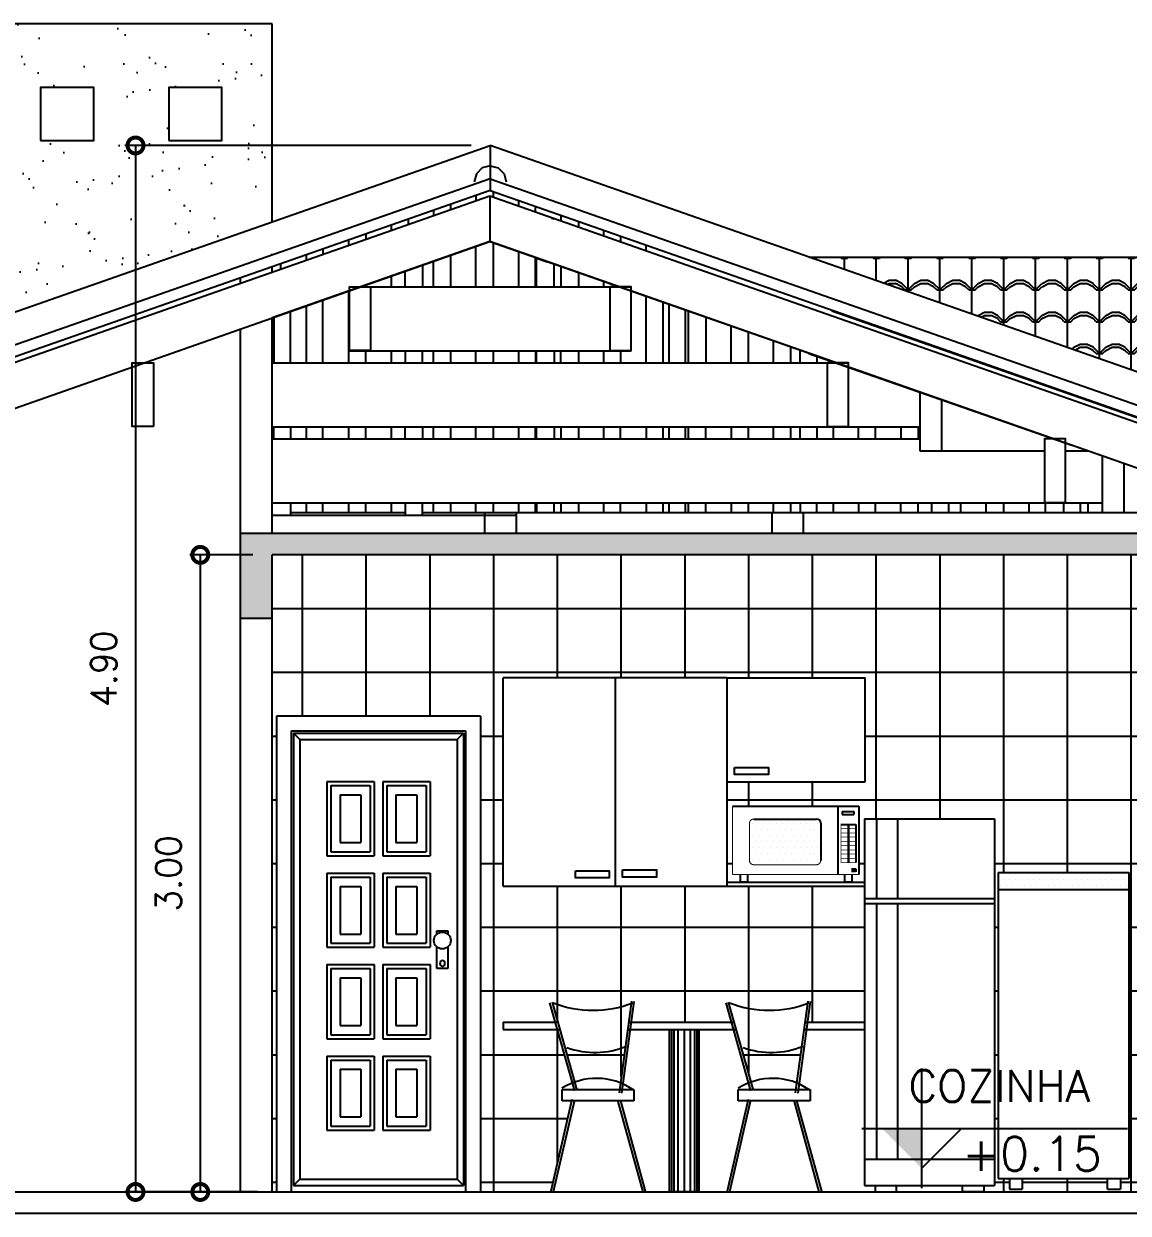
# Model space of a CAD drawing. Extents: x 500 to 638, y 181 to 267.
# Drawn here: x 629.59 to 634.79, y 228.75 to 234.35 of the extents above; entities that cross this region are included whole.
import ezdxf
from ezdxf.enums import TextEntityAlignment as Align

# ---------------------------------------------------------------- set-up
doc = ezdxf.new("R2010")
doc.units = 0
doc.header["$LTSCALE"] = 7
doc.layers.get('0').update_dxf_attribs({"linetype": 'CONTINUOUS'})
doc.layers.get('DEFPOINTS').update_dxf_attribs({"linetype": 'CONTINUOUS'})
for name, color, linetype in [('ACESSÓRIO', 2, 'CONTINUOUS'), ('ALVENARIA', 7, 'CONTINUOUS'), ('ALVENARIA1', 44, 'CONTINUOUS'), ('COTA', 1, 'CONTINUOUS'), ('HATCH', 30, 'CONTINUOUS'), ('JAPOR', 142, 'CONTINUOUS'), ('TEXTO2', 40, 'CONTINUOUS'), ('TEXTO3', 3, 'CONTINUOUS')]:
    doc.layers.add(name, color=color, linetype=linetype)
doc.styles.add('REGUA60', font='cityb___.ttf', dxfattribs={"width": 1.4})
doc.styles.add('SIMPLEX', font='SIMPLEX.SHX')
doc.dimstyles.new('DIM50', dxfattribs={"dimtxt": 0.12, "dimasz": 0.15, "dimexe": 0.05, "dimexo": 0.09, "dimgap": 0.09, "dimtad": 1, "dimzin": 0, "dimdsep": 46, "dimtxsty": 'SIMPLEX', "dimblk1": 'DOTSMALL', "dimblk2": 'DOTSMALL', "dimsah": 1, "dimcen": 0.09, "dimadec": 0, "dimazin": 0, "dimtfac": 1, "dimtix": 1, "dimtofl": 0, "dimtmove": 2, "dimatfit": 3, "dimldrblk": 'DOTSMALL', "dimfxl": 1, "dimtolj": 1, "dimtzin": 0, "dimarcsym": 0})

# ---------------------------------------------------------------- blocks, each defined once
blk = doc.blocks.new('A$C070D31AF')
at = {"layer": 'JAPOR', "ltscale": 2}
for p, q in [((0.9596, 2.2409), (0, 2.2409)), ((0, 2.2409), (0, 0.0009)), ((0.9596, 2.2409), (0.9596, 0.0009)), ((0.0706, 0.0009), (0.0706, 2.1713)), ((0.0706, 2.1713), (0.8891, 2.1713)), ((0.079, 2.1609), (0.879, 2.1609)), ((0.109, 2.1309), (0.079, 2.1609)), ((0.079, 2.1609), (0.079, 0.0309)), ((0.109, 2.1309), (0.109, 0.0609)), ((0.109, 2.1309), (0.849, 2.1309)), ((0.849, 2.1309), (0.879, 2.1609)), ((0.849, 2.1309), (0.849, 0.0609)), ((0.879, 2.1609), (0.879, 0.0309)), ((0.8891, 2.1713), (0.8891, 0)), ((0.2356, 1.9321), (0.2356, 1.583)), ((0.459, 1.9321), (0.2356, 1.9321)), ((0.2543, 1.9135), (0.2543, 1.6018)), ((0.2543, 1.9135), (0.4403, 1.9135)), ((0.4403, 1.9135), (0.4403, 1.6018)), ((0.459, 1.9321), (0.459, 1.583)), ((0.7225, 1.9321), (0.499, 1.9321)), ((0.499, 1.9321), (0.499, 1.583)), ((0.5178, 1.9135), (0.7037, 1.9135)), ((0.5178, 1.9135), (0.5178, 1.6018)), ((0.7037, 1.9135), (0.7037, 1.6018)), ((0.7225, 1.9321), (0.7225, 1.583)), ((0.2981, 1.8698), (0.2981, 1.6455)), ((0.2981, 1.8698), (0.3965, 1.8698)), ((0.3965, 1.8698), (0.3965, 1.6455)), ((0.5615, 1.8698), (0.66, 1.8698)), ((0.5615, 1.8698), (0.5615, 1.6455)), ((0.66, 1.8698), (0.66, 1.6455)), ((0.2981, 1.6455), (0.3965, 1.6455)), ((0.5615, 1.6455), (0.66, 1.6455)), ((0.2356, 1.583), (0.459, 1.583)), ((0.2543, 1.6018), (0.4403, 1.6018)), ((0.499, 1.583), (0.7225, 1.583)), ((0.5178, 1.6018), (0.7037, 1.6018)), ((0.2356, 1.5018), (0.2356, 1.1525)), ((0.2356, 1.5018), (0.459, 1.5018)), ((0.2543, 1.483), (0.2543, 1.1713)), ((0.2543, 1.483), (0.4403, 1.483)), ((0.4403, 1.483), (0.4403, 1.1713)), ((0.459, 1.5018), (0.459, 1.1525)), ((0.499, 1.5018), (0.7225, 1.5018)), ((0.499, 1.5018), (0.499, 1.1525)), ((0.5178, 1.483), (0.7037, 1.483)), ((0.5178, 1.483), (0.5178, 1.1713)), ((0.7037, 1.483), (0.7037, 1.1713)), ((0.7225, 1.5018), (0.7225, 1.1525)), ((0.2981, 1.4393), (0.2981, 1.215)), ((0.2981, 1.4393), (0.3965, 1.4393)), ((0.3965, 1.4393), (0.3965, 1.215)), ((0.5615, 1.4393), (0.66, 1.4393)), ((0.5615, 1.4393), (0.5615, 1.215)), ((0.66, 1.4393), (0.66, 1.215)), ((0.2981, 1.215), (0.3965, 1.215)), ((0.5615, 1.215), (0.66, 1.215)), ((0.7542, 1.215), (0.7542, 1.2297)), ((0.7542, 1.2297), (0.8051, 1.2297)), ((0.8051, 1.2297), (0.8051, 1.215)), ((0.2356, 1.1525), (0.459, 1.1525)), ((0.2543, 1.1713), (0.4403, 1.1713)), ((0.499, 1.1525), (0.7225, 1.1525)), ((0.5178, 1.1713), (0.7037, 1.1713)), ((0.7542, 1.052), (0.7542, 1.1538)), ((0.8051, 1.1538), (0.8051, 1.052)), ((0.2356, 1.0713), (0.2356, 0.722)), ((0.2356, 1.0713), (0.459, 1.0713)), ((0.459, 1.0713), (0.459, 0.722)), ((0.499, 1.0713), (0.7225, 1.0713)), ((0.499, 1.0713), (0.499, 0.722)), ((0.7225, 1.0713), (0.7225, 0.722)), ((0.2543, 1.0525), (0.2543, 0.7408)), ((0.2543, 1.0525), (0.4403, 1.0525)), ((0.2981, 1.0088), (0.2981, 0.7845)), ((0.2981, 1.0088), (0.3965, 1.0088)), ((0.3965, 1.0088), (0.3965, 0.7845)), ((0.4403, 1.0525), (0.4403, 0.7408)), ((0.5178, 1.0525), (0.7037, 1.0525)), ((0.5178, 1.0525), (0.5178, 0.7408)), ((0.5615, 1.0088), (0.66, 1.0088)), ((0.5615, 1.0088), (0.5615, 0.7845)), ((0.66, 1.0088), (0.66, 0.7845)), ((0.7037, 1.0525), (0.7037, 0.7408)), ((0.8051, 1.052), (0.7542, 1.052)), ((0.2981, 0.7845), (0.3965, 0.7845)), ((0.5615, 0.7845), (0.66, 0.7845)), ((0.2543, 0.7408), (0.4403, 0.7408)), ((0.5178, 0.7408), (0.7037, 0.7408)), ((0.2356, 0.722), (0.459, 0.722)), ((0.499, 0.722), (0.7225, 0.722)), ((0.2356, 0.6408), (0.2356, 0.2915)), ((0.2356, 0.6408), (0.459, 0.6408)), ((0.2543, 0.622), (0.2543, 0.3103)), ((0.2543, 0.622), (0.4403, 0.622)), ((0.4403, 0.622), (0.4403, 0.3103)), ((0.459, 0.6408), (0.459, 0.2915)), ((0.499, 0.6408), (0.7225, 0.6408)), ((0.499, 0.6408), (0.499, 0.2915)), ((0.5178, 0.622), (0.7037, 0.622)), ((0.5178, 0.622), (0.5178, 0.3103)), ((0.7037, 0.622), (0.7037, 0.3103)), ((0.7225, 0.6408), (0.7225, 0.2915)), ((0.2981, 0.5783), (0.2981, 0.354)), ((0.2981, 0.5783), (0.3965, 0.5783)), ((0.3965, 0.5783), (0.3965, 0.354)), ((0.5615, 0.5783), (0.66, 0.5783)), ((0.5615, 0.5783), (0.5615, 0.354)), ((0.66, 0.5783), (0.66, 0.354)), ((0.2981, 0.354), (0.3965, 0.354)), ((0.5615, 0.354), (0.66, 0.354)), ((0.2356, 0.2915), (0.459, 0.2915)), ((0.2543, 0.3103), (0.4403, 0.3103)), ((0.499, 0.2915), (0.7225, 0.2915)), ((0.5178, 0.3103), (0.7037, 0.3103)), ((0.109, 0.0609), (0.079, 0.0309)), ((0.109, 0.0609), (0.849, 0.0609)), ((0.849, 0.0609), (0.879, 0.0309)), ((0.079, 0.0309), (0.879, 0.0309)), ((0.1383, 0.0009), (0.1383, 0)), ((0.9399, 0), (0.9399, 0.0009))]:
    blk.add_line(p, q, dxfattribs=at)
blk.add_circle((0.7796, 1.1844), 0.0398, dxfattribs=at)
blk.add_ellipse((0.7804, 1.0769), major_axis=(0, 0.0145), ratio=0.703678, dxfattribs=at)
blk = doc.blocks.new('*X124')
at = {"color": 0}
for p, q in [((85.1063, 85.3875), (85.1063, 85.3875)), ((85.1344, 85.3875), (85.1344, 85.3875)), ((85.1625, 85.3875), (85.1625, 85.3875)), ((85.1906, 85.3875), (85.1906, 85.3875)), ((85.2188, 85.3875), (85.2188, 85.3875)), ((85.2469, 85.3875), (85.2469, 85.3875)), ((85.275, 85.3875), (85.275, 85.3875)), ((85.3031, 85.3875), (85.3031, 85.3875)), ((85.3312, 85.3875), (85.3312, 85.3875)), ((85.3594, 85.3875), (85.3594, 85.3875)), ((85.3875, 85.3875), (85.3875, 85.3875)), ((85.4156, 85.3875), (85.4156, 85.3875)), ((85.4438, 85.3875), (85.4438, 85.3875)), ((85.4719, 85.3875), (85.4719, 85.3875)), ((85.5, 85.3875), (85.5, 85.3875)), ((85.5281, 85.3875), (85.5281, 85.3875)), ((85.5563, 85.3875), (85.5563, 85.3875)), ((85.5844, 85.3875), (85.5844, 85.3875)), ((85.6125, 85.3875), (85.6125, 85.3875)), ((85.6406, 85.3875), (85.6406, 85.3875)), ((85.6688, 85.3875), (85.6688, 85.3875)), ((85.6969, 85.3875), (85.6969, 85.3875)), ((85.1063, 85.3312), (85.1063, 85.3312)), ((85.1203, 85.3594), (85.1203, 85.3594)), ((85.1344, 85.3312), (85.1344, 85.3312)), ((85.1484, 85.3594), (85.1484, 85.3594)), ((85.1625, 85.3312), (85.1625, 85.3312)), ((85.1766, 85.3594), (85.1766, 85.3594)), ((85.1906, 85.3312), (85.1906, 85.3312)), ((85.2047, 85.3594), (85.2047, 85.3594)), ((85.2188, 85.3312), (85.2188, 85.3312)), ((85.2328, 85.3594), (85.2328, 85.3594)), ((85.2469, 85.3312), (85.2469, 85.3312)), ((85.2609, 85.3594), (85.2609, 85.3594)), ((85.275, 85.3312), (85.275, 85.3312)), ((85.2891, 85.3594), (85.2891, 85.3594)), ((85.3031, 85.3312), (85.3031, 85.3312)), ((85.3172, 85.3594), (85.3172, 85.3594)), ((85.3312, 85.3312), (85.3312, 85.3312)), ((85.3453, 85.3594), (85.3453, 85.3594)), ((85.3594, 85.3312), (85.3594, 85.3312)), ((85.3734, 85.3594), (85.3734, 85.3594)), ((85.3875, 85.3312), (85.3875, 85.3312)), ((85.4016, 85.3594), (85.4016, 85.3594)), ((85.4156, 85.3312), (85.4156, 85.3312)), ((85.4297, 85.3594), (85.4297, 85.3594)), ((85.4438, 85.3312), (85.4438, 85.3312)), ((85.4578, 85.3594), (85.4578, 85.3594)), ((85.4719, 85.3312), (85.4719, 85.3312)), ((85.4859, 85.3594), (85.4859, 85.3594)), ((85.5, 85.3312), (85.5, 85.3312)), ((85.5141, 85.3594), (85.5141, 85.3594)), ((85.5281, 85.3312), (85.5281, 85.3312)), ((85.5422, 85.3594), (85.5422, 85.3594)), ((85.5563, 85.3312), (85.5563, 85.3312)), ((85.5703, 85.3594), (85.5703, 85.3594)), ((85.5844, 85.3312), (85.5844, 85.3312)), ((85.5984, 85.3594), (85.5984, 85.3594)), ((85.6125, 85.3312), (85.6125, 85.3312)), ((85.6266, 85.3594), (85.6266, 85.3594)), ((85.6406, 85.3312), (85.6406, 85.3312)), ((85.6547, 85.3594), (85.6547, 85.3594)), ((85.6688, 85.3312), (85.6688, 85.3312)), ((85.6828, 85.3594), (85.6828, 85.3594)), ((85.6969, 85.3312), (85.6969, 85.3312))]:
    blk.add_line(p, q, dxfattribs=at)
blk = doc.blocks.new('FREEZERV1')
for p, q in [((-0.615, 0), (-0.615, -1.44)), ((-0.615, 0), (0, 0)), ((0, 0), (0, -1.44)), ((-0.615, -0.08), (0, -0.08)), ((-0.615, -1.44), (0, -1.44)), ((-0.5617, -1.44), (-0.5617, -1.49)), ((-0.5017, -1.44), (-0.5017, -1.49)), ((-0.1, -1.49), (-0.1, -1.44)), ((-0.04, -1.44), (-0.04, -1.49)), ((-0.5617, -1.49), (-0.5017, -1.49)), ((-0.1, -1.49), (-0.04, -1.49))]:
    blk.add_line(p, q)
blk.add_blockref('*X124', (-85.7097, -85.3904))
blk = doc.blocks.new('FREZ01EF')
for p, q in [((-0.3055, 1.757), (0.3055, 1.757)), ((-0.3055, 1.757), (-0.3055, 0.03)), ((-0.2505, 1.757), (-0.2505, 1.382)), ((-0.1505, 1.757), (-0.1505, 1.382)), ((0.3055, 1.757), (0.3055, 0.03)), ((-0.3055, 1.382), (0.3055, 1.382)), ((-0.3055, 1.357), (0.3055, 1.357)), ((-0.2505, 1.357), (-0.2505, 0.155)), ((-0.1505, 1.357), (-0.1505, 0.155)), ((-0.3055, 0.155), (0.3055, 0.155)), ((-0.3055, 0.03), (0.3055, 0.03))]:
    blk.add_line(p, q)
for points in [[(-0.2555, 0.03), (-0.2555, 0), (-0.1555, 0), (-0.1555, 0.03)], [(0.2555, 0.03), (0.2555, 0), (0.1555, 0), (0.1555, 0.03)]]:
    blk.add_lwpolyline(points)
blk = doc.blocks.new('*X126')
at = {"color": 0}
for p, q in [((83.025, 84.825), (83.025, 84.825)), ((83.0531, 84.825), (83.0531, 84.825)), ((83.0813, 84.825), (83.0813, 84.825)), ((83.1094, 84.825), (83.1094, 84.825)), ((83.1375, 84.825), (83.1375, 84.825)), ((83.1656, 84.825), (83.1656, 84.825)), ((83.1938, 84.825), (83.1938, 84.825)), ((83.2219, 84.825), (83.2219, 84.825)), ((83.25, 84.825), (83.25, 84.825)), ((83.2781, 84.825), (83.2781, 84.825)), ((83.3063, 84.825), (83.3063, 84.825)), ((83.3344, 84.825), (83.3344, 84.825)), ((83.025, 84.7687), (83.025, 84.7687)), ((83.0391, 84.7969), (83.0391, 84.7969)), ((83.0531, 84.7687), (83.0531, 84.7687)), ((83.0672, 84.7969), (83.0672, 84.7969)), ((83.0813, 84.7687), (83.0813, 84.7687)), ((83.0953, 84.7969), (83.0953, 84.7969)), ((83.1094, 84.7687), (83.1094, 84.7687)), ((83.1234, 84.7969), (83.1234, 84.7969)), ((83.1375, 84.7687), (83.1375, 84.7687)), ((83.1516, 84.7969), (83.1516, 84.7969)), ((83.1656, 84.7687), (83.1656, 84.7687)), ((83.1797, 84.7969), (83.1797, 84.7969)), ((83.1938, 84.7687), (83.1938, 84.7687)), ((83.2078, 84.7969), (83.2078, 84.7969)), ((83.2219, 84.7687), (83.2219, 84.7687)), ((83.2359, 84.7969), (83.2359, 84.7969)), ((83.25, 84.7687), (83.25, 84.7687)), ((83.2641, 84.7969), (83.2641, 84.7969)), ((83.2781, 84.7687), (83.2781, 84.7687)), ((83.2922, 84.7969), (83.2922, 84.7969)), ((83.3063, 84.7687), (83.3063, 84.7687)), ((83.3203, 84.7969), (83.3203, 84.7969)), ((83.3344, 84.7687), (83.3344, 84.7687)), ((83.025, 84.7125), (83.025, 84.7125)), ((83.0391, 84.7406), (83.0391, 84.7406)), ((83.0531, 84.7125), (83.0531, 84.7125)), ((83.0672, 84.7406), (83.0672, 84.7406)), ((83.0813, 84.7125), (83.0813, 84.7125)), ((83.0953, 84.7406), (83.0953, 84.7406)), ((83.1094, 84.7125), (83.1094, 84.7125)), ((83.1234, 84.7406), (83.1234, 84.7406)), ((83.1375, 84.7125), (83.1375, 84.7125)), ((83.1516, 84.7406), (83.1516, 84.7406)), ((83.1656, 84.7125), (83.1656, 84.7125)), ((83.1797, 84.7406), (83.1797, 84.7406)), ((83.1938, 84.7125), (83.1938, 84.7125)), ((83.2078, 84.7406), (83.2078, 84.7406)), ((83.2219, 84.7125), (83.2219, 84.7125)), ((83.2359, 84.7406), (83.2359, 84.7406)), ((83.25, 84.7125), (83.25, 84.7125)), ((83.2641, 84.7406), (83.2641, 84.7406)), ((83.2781, 84.7125), (83.2781, 84.7125)), ((83.2922, 84.7406), (83.2922, 84.7406)), ((83.3063, 84.7125), (83.3063, 84.7125)), ((83.3203, 84.7406), (83.3203, 84.7406)), ((83.3344, 84.7125), (83.3344, 84.7125)), ((83.025, 84.6562), (83.025, 84.6562)), ((83.0391, 84.6844), (83.0391, 84.6844)), ((83.0531, 84.6562), (83.0531, 84.6562)), ((83.0672, 84.6844), (83.0672, 84.6844)), ((83.0813, 84.6562), (83.0813, 84.6562)), ((83.0953, 84.6844), (83.0953, 84.6844)), ((83.1094, 84.6562), (83.1094, 84.6562)), ((83.1234, 84.6844), (83.1234, 84.6844)), ((83.1375, 84.6562), (83.1375, 84.6562)), ((83.1516, 84.6844), (83.1516, 84.6844)), ((83.1656, 84.6562), (83.1656, 84.6562)), ((83.1797, 84.6844), (83.1797, 84.6844)), ((83.1938, 84.6562), (83.1938, 84.6562)), ((83.2078, 84.6844), (83.2078, 84.6844)), ((83.2219, 84.6562), (83.2219, 84.6562)), ((83.2359, 84.6844), (83.2359, 84.6844)), ((83.25, 84.6562), (83.25, 84.6562)), ((83.2641, 84.6844), (83.2641, 84.6844)), ((83.2781, 84.6562), (83.2781, 84.6562)), ((83.2922, 84.6844), (83.2922, 84.6844)), ((83.3063, 84.6562), (83.3063, 84.6562)), ((83.3203, 84.6844), (83.3203, 84.6844)), ((83.3344, 84.6562), (83.3344, 84.6562))]:
    blk.add_line(p, q, dxfattribs=at)
blk = doc.blocks.new('MICROONDAS')
for p, q in [((0, 0), (0.595, 0)), ((0.495, 0), (0.495, -0.321)), ((0.595, 0), (0.595, -0.321)), ((0.5167, -0.0241), (0.5167, -0.0391)), ((0.5167, -0.0241), (0.5717, -0.0241)), ((0.5167, -0.0241), (0.5717, -0.0241)), ((0.5167, -0.0241), (0.5717, -0.0241)), ((0.5167, -0.0241), (0.5717, -0.0241)), ((0.5167, -0.0241), (0.5717, -0.0241)), ((0.5167, -0.0241), (0.5717, -0.0241)), ((0.5167, -0.0241), (0.5717, -0.0241)), ((0.5167, -0.0391), (0.5717, -0.0391)), ((0.5717, -0.0241), (0.5717, -0.0391)), ((0.1, -0.06), (0.395, -0.06)), ((0.415, -0.08), (0.415, -0.255)), ((0.51, -0.085), (0.58, -0.085)), ((0.544, -0.085), (0.544, -0.265)), ((0.546, -0.085), (0.546, -0.265)), ((0.58, -0.085), (0.58, -0.265)), ((0.036, -0.321), (0.036, -0.355)), ((0.07, -0.321), (0.07, -0.355)), ((0.527, -0.321), (0.527, -0.355)), ((0.5598, -0.2941), (0.58, -0.2941)), ((0.561, -0.321), (0.561, -0.355)), ((0.58, -0.2941), (0.58, -0.3091)), ((0.036, -0.355), (0.07, -0.355)), ((0.527, -0.355), (0.561, -0.355))]:
    blk.add_line(p, q)
for points, const_width in [([(0, 0), (0, -0.321)], 0.005), ([(0.5167, -0.0391), (0.5717, -0.0391)], 0.002), ([(0.08, -0.08), (0.08, -0.255)], 0.005), ([(0.51, -0.085), (0.51, -0.265)], 0.003), ([(0.51, -0.105), (0.58, -0.105)], 0.003), ([(0.51, -0.125), (0.58, -0.125)], 0.003), ([(0.51, -0.145), (0.58, -0.145)], 0.003), ([(0.51, -0.165), (0.58, -0.165)], 0.003), ([(0.51, -0.185), (0.58, -0.185)], 0.003), ([(0.51, -0.205), (0.58, -0.205)], 0.003), ([(0.51, -0.225), (0.58, -0.225)], 0.003), ([(0.1, -0.275), (0.395, -0.275)], 0.005), ([(0.51, -0.245), (0.58, -0.245)], 0.003), ([(0.51, -0.265), (0.58, -0.265)], 0.003), ([(0, -0.321), (0.595, -0.321)], 0.005), ([(0.5598, -0.2941), (0.5598, -0.3091)], 0.002), ([(0.5598, -0.3091), (0.58, -0.3091)], 0.002)]:
    blk.add_lwpolyline(points, dxfattribs=dict(const_width=const_width))
at = {"const_width": 0.005}
for points in [[(0.1, -0.06, 0.414214), (0.08, -0.08, 0.414214)], [(0.08, -0.255, 0.414214), (0.1, -0.275, 0.414214)], [(0.395, -0.275, 0.414214), (0.415, -0.255, 0.414214)]]:
    blk.add_lwpolyline(points, format="xyb", dxfattribs=at)
blk.add_circle((0.5701, -0.3014), 0.00512)
blk.add_arc((0.395, -0.08), 0.02, 0, 90)
blk.add_blockref('*X126', (-82.9321, -84.9077))
blk = doc.blocks.new('_DOTSMALL')
at = {"color": 0, "linetype": 'ByBlock', "const_width": 0.5}
blk.add_lwpolyline([(-0.0625, 0, 1), (0.0625, 0, 1)], format="xyb", close=True, dxfattribs=at)
blk = doc.blocks.new('*D188')
at = {"layer": 'COTA', "color": 0, "lineweight": -2}
for p, q in [((631.6935, 233.7798), (630.0644, 233.7798)), ((630.1144, 233.7798), (630.1144, 228.8541)), ((630.5185, 228.8541), (630.0644, 228.8541))]:
    blk.add_line(p, q, dxfattribs=at)
at = {"layer": 'DEFPOINTS', "color": 0}
for p in [(631.7835, 233.7798, -1.4713), (630.1144, 228.8541), (630.6085, 228.8541, -1.4713)]:
    blk.add_point(p, dxfattribs=at)
at = {"layer": 'COTA', "color": 0, "lineweight": -2, "xscale": 0.15, "yscale": 0.15, "zscale": 0.15}
for p, rotation in [((630.1144, 233.7798), 90), ((630.1144, 228.8541), 270)]:
    blk.add_blockref('_DOTSMALL', p, dxfattribs=dict(at, rotation=rotation))
at = {"layer": 'COTA', "color": 0, "insert": (629.9644, 231.3169), "char_height": 0.12, "attachment_point": 5, "rotation": 90, "style": 'SIMPLEX'}
blk.add_mtext('\\A1;4.90', dxfattribs=at)
blk = doc.blocks.new('*D189')
at = {"layer": 'COTA', "color": 0, "lineweight": -2}
for p, q in [((630.6667, 231.8528), (630.3692, 231.8528)), ((630.4192, 231.8528), (630.4192, 228.8541)), ((630.6885, 228.8541), (630.3692, 228.8541))]:
    blk.add_line(p, q, dxfattribs=at)
at = {"layer": 'DEFPOINTS', "color": 0}
for p in [(630.7567, 231.8528, -1.4713), (630.4192, 228.8541), (630.7785, 228.8541, -1.4713)]:
    blk.add_point(p, dxfattribs=at)
at = {"layer": 'COTA', "color": 0, "lineweight": -2, "xscale": 0.15, "yscale": 0.15, "zscale": 0.15}
for p, rotation in [((630.4192, 231.8528), 90), ((630.4192, 228.8541), 270)]:
    blk.add_blockref('_DOTSMALL', p, dxfattribs=dict(at, rotation=rotation))
at = {"layer": 'COTA', "color": 0, "insert": (630.2692, 230.3535), "char_height": 0.12, "attachment_point": 5, "rotation": 90, "style": 'SIMPLEX'}
blk.add_mtext('\\A1;3.00', dxfattribs=at)
blk = doc.blocks.new('NIVELCR')
at = {"linetype": 'ByBlock'}
for p, q in [((0, -1.25), (0, 6.25)), ((-3.75, 2.5), (12.917, 2.5)), ((0, 0), (2.5, 2.5))]:
    blk.add_line(p, q, dxfattribs=at)
blk.add_solid([(-2.5, 2.5), (0, 0), (0, 2.5)], dxfattribs=at)
at = {"color": 0, "linetype": 'ByBlock', "style": 'REGUA60', "width": 1.4}
blk.add_attdef('COTANIVEL', (1.661, 3.512), '', height=1.5, dxfattribs=at)

msp = doc.modelspace()

# ---------------------------------------------------------------- hatches: boundary and pattern name
at = {"layer": 'ALVENARIA1'}
h = msp.add_hatch(dxfattribs=at)
h.set_pattern_fill('AR-SAND', color=256, scale=0.15, style=0)
h.set_pattern_definition([(37.5, (0, 0), (-0.009449, 0.289023565), [0, -0.228, 0, -0.255, 0, -0.24375]), (7.5, (0, 0), (0.2654665, 0.4233219), [0, -0.123, 0, -0.2055, 0, -0.07875]), (327.5, (-0.1845, 0), (0.46712128, 0.00084886), [0, -0.075, 0, -0.27, 0, -0.3525]), (317.5, (-0.1845, 0), (0.450919, 0.13165133), [0, -0.0375, 0, -0.177, 0, -0.2025])])
h.paths.add_polyline_path([(630.7567, 233.4204), (630.7567, 234.3525), (627.4568, 234.3525), (627.4568, 232.8072), (629.0047, 232.8072)])
h.paths.add_polyline_path([(629.6675, 233.8025), (629.6675, 234.0525), (629.9175, 234.0525), (629.9175, 233.8025)], flags=16)
h.paths.add_polyline_path([(629.2265, 233.8025), (628.9765, 233.8025), (628.9765, 234.0525), (629.2265, 234.0525)], flags=16)
h.paths.add_polyline_path([(630.2705, 233.8025), (630.2705, 234.0525), (630.5205, 234.0525), (630.5205, 233.8025)], flags=16)
h.paths.add_polyline_path([(628.6069, 233.8025), (628.3569, 233.8025), (628.3569, 234.0525), (628.6069, 234.0525)], flags=16)
h.paths.add_polyline_path([(627.9398, 233.8025), (627.6898, 233.8025), (627.6898, 234.0525), (627.9398, 234.0525)], flags=16)
h = msp.add_hatch(dxfattribs=at)
h.set_pattern_fill('_USER', color=256, scale=0.3, angle=90, style=0, double=1, pattern_type=0)
h.set_pattern_definition([(90, (0, 0), (-0.3, 2e-17), []), (180, (0, 0), (-4e-17, -0.3), [])])
h.paths.add_polyline_path([(635.9585, 231.8528), (635.5136, 231.8528), (635.5136, 231.7415), (635.4136, 231.7415), (635.4136, 231.8528), (630.7567, 231.8528), (630.7567, 228.8541), (630.7785, 228.8541), (630.7785, 231.0941), (631.7382, 231.0941), (631.7382, 228.8541), (632.0678, 228.8541), (632.1667, 229.2837), (632.1213, 229.2837), (632.1213, 229.3361), (632.178, 229.3361), (632.0982, 229.6191), (631.8446, 229.6191), (631.8446, 229.6541), (632.1008, 229.6541), (632.1807, 229.371, -0.183639), (632.3961, 229.3671), (632.4349, 229.6541), (632.9301, 229.6541), (633.01, 229.371, -0.183639), (633.2253, 229.3671), (633.2642, 229.6541), (633.5456, 229.6541), (633.5456, 230.2941), (631.8446, 230.2941), (631.8446, 231.2741), (632.8976, 231.2741), (633.5476, 231.2741), (633.5476, 230.7841), (632.8976, 230.7841), (632.8976, 230.3121), (632.9596, 230.3121), (632.9596, 230.3484), (632.9236, 230.3484), (632.9236, 230.6694), (633.5186, 230.6694), (633.5186, 230.3484), (633.4846, 230.3484), (633.4846, 230.3121), (633.5456, 230.3121), (633.5456, 230.6111), (634.1566, 230.6111), (634.1566, 228.8841), (634.1066, 228.8841), (634.1066, 228.8541), (635.4385, 228.8541), (635.4385, 229.7041), (635.4085, 229.7041), (635.4085, 229.7541), (634.7889, 229.7541), (634.7889, 228.9171), (634.7489, 228.9171), (634.7489, 228.8671), (634.6889, 228.8671), (634.6889, 228.9171), (634.2872, 228.9171), (634.2872, 228.8671), (634.2272, 228.8671), (634.2272, 228.9171), (634.1739, 228.9171), (634.1739, 230.3571), (634.7889, 230.3571), (634.7889, 229.7541), (635.4085, 229.7541), (635.9585, 229.7541), (635.9585, 230.0941), (635.9585, 231.0941)])
at = {"layer": 'COTA'}
h = msp.add_hatch(dxfattribs=at)
h.set_pattern_fill('SPANTILE', color=256, scale=0.15, style=0)
h.set_pattern_definition([(0, (-0.015, 0), (0, 0.15), [0.03, -0.12]), (0, (0.06, 0.03), (0, 0.15), [0.03, -0.12]), (0, (0.06, 0.045), (0, 0.15), [0.03, -0.12]), (90, (0, 0), (-0.15, 9e-18), [0.15]), (45, (0, 0), (0, 0.150000004), [0.042426405, -0.16970563]), (45, (0.015, 0), (0, 0.150000004), [0.02121321, -0.190918824]), (135, (0, 0), (-0.150000004, 0), [0.042426405, -0.16970563]), (135, (0.135, 0), (-0.150000004, 0), [0.02121321, -0.190918824]), (26.565051, (0.03, 0.015), (0.15, 1e-10), [0.03354, -0.301870197]), (153.434949, (-0.03, 0.015), (-0.15, 1e-10), [0.03354, -0.301870197]), (26.565051, (0.03, 0.03), (0.15, 1e-10), [0.03354, -0.301870197]), (153.434949, (-0.03, 0.03), (-0.15, 1e-10), [0.03354, -0.301870197])])
h.paths.add_polyline_path([(636.7085, 232.056), (636.708, 232.0545), (637.3859, 232.0545), (637.3859, 233.2535), (633.2872, 233.2535)])
at = {"layer": 'HATCH'}
h = msp.add_hatch(dxfattribs=at)
h.set_pattern_fill('AR-CONC', color=256, scale=0.03, style=0)
h.set_pattern_definition([(50, (0, 0), (0.215178055, -0.01882564), [0.0225, -0.2475]), (355, (0, 0), (-0.0416254, 0.22565764), [0.018, -0.198]), (100.4514, (0.01793, -0.00157), (0.173552815, 0.20683186), [0.01912206, -0.210342634]), (46.1842, (0, 0.06), (0.32017231, -0.0496557), [0.03375, -0.37125]), (96.6356, (0.02668, 0.05586), (0.28039881, 0.29223536), [0.02868309, -0.3155139]), (351.1842, (0, 0.06), (0.28039858, 0.29223558), [0.027, -0.297]), (21, (0.03, 0.045), (0.179072116, -0.120785667), [0.0225, -0.2475]), (326, (0.03, 0.045), (0.0729946, 0.21754501), [0.018, -0.198]), (71.4514, (0.04492, 0.03493), (0.25206679, 0.09675915), [0.01912206, -0.210342634]), (37.5, (0, 0), (0.003647957, 0.099868156), [0, -0.1956, 0, -0.201, 0, -0.19875]), (7.5, (0, 0), (0.078920861, 0.118323514), [0, -0.1146, 0, -0.1911, 0, -0.07575]), (327.5, (-0.0669, 0), (0.160146731, -0.0067664615), [0, -0.075, 0, -0.234, 0, -0.3105]), (317.5, (-0.0969, 0), (0.17495585, 0.030031495), [0, -0.0975, 0, -0.1554, 0, -0.2205])])
h.paths.add_polyline_path([(635.9585, 231.8528), (635.9585, 231.5528), (636.1085, 231.5528), (636.1085, 231.9528), (630.6085, 231.9528), (630.6085, 231.5528), (630.7567, 231.5528), (630.7567, 231.8528)])

# ---------------------------------------------------------------- linework, layer by layer
at = {"layer": 'ACESSÓRIO'}
for p, q in [((632.8976, 231.2741, -1.4713), (631.8446, 231.2741, -1.4713)), ((631.8446, 230.2941, -1.4713), (631.8446, 231.2741, -1.4713)), ((632.3711, 231.2741, -1.4713), (632.3711, 230.2941, -1.4713)), ((632.8976, 231.2741, -1.4713), (633.5476, 231.2741, -1.4713)), ((632.8976, 231.2741, -1.4713), (632.8976, 230.2941, -1.4713)), ((633.5476, 230.7841, -1.4713), (633.5476, 231.2741, -1.4713)), ((632.8976, 230.7841, -1.4713), (633.5476, 230.7841, -1.4713)), ((631.8446, 230.2941, -1.4713), (633.5476, 230.2941, -1.4713)), ((632.8976, 230.3121, -1.4713), (633.5476, 230.3121, -1.4713)), ((632.0629, 229.7442, -1.4713), (632.1797, 229.3303, -1.4713)), ((632.0744, 229.7474, -1.4713), (632.1912, 229.3336, -1.4713)), ((632.4481, 229.7516, -1.4713), (632.3897, 229.3203, -1.4713)), ((632.46, 229.75, -1.4713), (632.4016, 229.3187, -1.4713)), ((632.8922, 229.7442, -1.4713), (633.009, 229.3303, -1.4713)), ((632.9037, 229.7474, -1.4713), (633.0205, 229.3336, -1.4713)), ((633.2774, 229.7516, -1.4713), (633.219, 229.3203, -1.4713)), ((633.2893, 229.75, -1.4713), (633.2309, 229.3187, -1.4713)), ((631.8446, 229.6541, -1.4713), (632.1008, 229.6541, -1.4713)), ((631.8446, 229.6541, -1.4713), (631.8446, 229.6191, -1.4713)), ((632.4349, 229.6541, -1.4713), (632.9301, 229.6541, -1.4713)), ((633.2642, 229.6541, -1.4713), (633.5476, 229.6541, -1.4713)), ((631.8446, 229.6191, -1.4713), (632.1107, 229.6191, -1.4713)), ((632.4302, 229.6191, -1.4713), (632.9399, 229.6191, -1.4713)), ((632.6361, 229.6191, -1.4713), (632.6361, 228.8541, -1.4713)), ((632.6481, 229.6191, -1.4713), (632.6481, 228.8541, -1.4713)), ((632.667, 229.6191, -1.4713), (632.667, 228.8541, -1.4713)), ((632.6961, 229.6191, -1.4713), (632.6961, 228.8541, -1.4713)), ((632.7252, 229.6191, -1.4713), (632.7252, 228.8541, -1.4713)), ((632.7441, 229.6191, -1.4713), (632.7441, 228.8541, -1.4713)), ((632.7561, 229.6191, -1.4713), (632.7561, 228.8541, -1.4713)), ((633.2595, 229.6191, -1.4713), (633.5476, 229.6191, -1.4713)), ((632.1213, 229.2837, -1.4713), (632.1213, 229.3361, -1.4713)), ((632.1213, 229.3361, -1.4713), (632.46, 229.3361, -1.4713)), ((632.46, 229.3361, -1.4713), (632.46, 229.2837, -1.4713)), ((632.9506, 229.3361, -1.4713), (633.2893, 229.3361, -1.4713)), ((632.9506, 229.2837, -1.4713), (632.9506, 229.3361, -1.4713)), ((633.2893, 229.3361, -1.4713), (633.2893, 229.2837, -1.4713)), ((632.168, 229.2895, -1.4713), (632.0687, 228.8582, -1.4713)), ((632.1797, 229.2868, -1.4713), (632.0804, 228.8555, -1.4713)), ((632.46, 229.2837, -1.4713), (632.1213, 229.2837, -1.4713)), ((632.3842, 229.2805, -1.4713), (632.501, 228.855, -1.4713)), ((632.3958, 229.2837, -1.4713), (632.5126, 228.8582, -1.4713)), ((632.9973, 229.2895, -1.4713), (632.898, 228.8582, -1.4713)), ((633.009, 229.2868, -1.4713), (632.9097, 228.8555, -1.4713)), ((633.2893, 229.2837, -1.4713), (632.9506, 229.2837, -1.4713)), ((633.2135, 229.2805, -1.4713), (633.3303, 228.855, -1.4713)), ((633.2251, 229.2837, -1.4713), (633.3419, 228.8582, -1.4713))]:
    msp.add_line(p, q, dxfattribs=at)
at = {"layer": 'ACESSÓRIO', "elevation": -1.4713}
for points in [[(632.9334, 230.8526), (633.0925, 230.8526), (633.0925, 230.8186), (632.9334, 230.8186)], [(632.1845, 230.3659), (632.3436, 230.3659), (632.3436, 230.3319), (632.1845, 230.3319)], [(632.4066, 230.3703), (632.5656, 230.3703), (632.5656, 230.3362), (632.4066, 230.3362)], [(632.6264, 229.6191), (632.7658, 229.6191), (632.7658, 228.8541), (632.6264, 228.8541)]]:
    msp.add_lwpolyline(points, close=True, dxfattribs=at)
at = {"layer": 'ACESSÓRIO'}
for centre, radius, start, end in [((632.2673, 230.2255, -1.4713), 0.5163, 248.7811, 291.2189), ((633.0966, 230.2255, -1.4713), 0.5163, 248.7811, 291.2189), ((632.2773, 229.8965, -1.4713), 0.3857, 249.8763, 292.5061), ((633.1066, 229.8965, -1.4713), 0.3857, 249.8763, 292.5061), ((632.2833, 229.0857, -1.4713), 0.3032, 55.6911, 122.3026), ((633.1126, 229.0857, -1.4713), 0.3032, 55.6911, 122.3026)]:
    msp.add_arc(centre, radius, start, end, dxfattribs=at)
at = {"layer": 'ALVENARIA'}
for p, q in [((631.7813, 233.5405, -1.4713), (628.9201, 232.5395, -1.4713)), ((631.7159, 233.5423, -1.4713), (631.7159, 233.5169, -1.4713)), ((632.765, 233.1953, -1.4713), (631.7813, 233.5405, -1.4713)), ((631.7813, 233.5405, -1.4713), (631.7813, 233.3279, -1.4713)), ((631.7977, 233.5587, -1.4713), (631.7977, 233.5332, -1.4713)), ((631.8603, 233.5132, -1.4713), (631.8603, 233.5114, -1.4713)), ((631.9176, 233.4914, -1.4713), (631.9176, 233.5169, -1.4713)), ((631.517, 233.4715, -1.4713), (631.517, 233.4478, -1.4713)), ((631.596, 233.5005, -1.4713), (631.596, 233.4751, -1.4713)), ((631.9966, 233.4642, -1.4713), (631.9966, 233.4896, -1.4713)), ((631.3181, 233.4024, -1.4713), (631.3181, 233.377, -1.4713)), ((631.3971, 233.4297, -1.4713), (631.3971, 233.4042, -1.4713)), ((632.0729, 233.4369, -1.4713), (632.0838, 233.4351, -1.4713)), ((632.0838, 233.4351, -1.4713), (632.0838, 233.4333, -1.4713)), ((632.1165, 233.4478, -1.4713), (632.1165, 233.4224, -1.4713)), ((632.1982, 233.4188, -1.4713), (632.1982, 233.3933, -1.4713)), ((631.1982, 233.3606, -1.4713), (631.1982, 233.3352, -1.4713)), ((632.3181, 233.3516, -1.4713), (632.3181, 233.377, -1.4713)), ((632.3971, 233.3497, -1.4713), (632.3971, 233.3243, -1.4713)), ((629.136, 232.3993, -1.4713), (631.7813, 233.3279, -1.4713)), ((631.7813, 233.3279, -1.4713), (630.7567, 232.9683, -1.4713)), ((630.7567, 232.9683, -1.4713), (631.7813, 233.3279, -1.4713)), ((631.7813, 233.3279, -1.4713), (630.7567, 232.9683, -1.4713)), ((630.9965, 233.2898, -1.4713), (630.9965, 233.2644, -1.4713)), ((631.1164, 233.3316, -1.4713), (631.1164, 233.3061, -1.4713)), ((635.4219, 232.0527, -1.4713), (631.7813, 233.3279, -1.4713)), ((631.7813, 233.3279, -1.4713), (635.7111, 231.9528, -1.4713)), ((632.4789, 233.2952, -1.4713), (632.4789, 233.2971, -1.4713)), ((632.517, 233.2825, -1.4713), (632.517, 233.308, -1.4713)), ((630.7567, 233.268, -1.4713), (630.7567, 233.2693, -1.4713)), ((630.9175, 233.2625, -1.4713), (630.9175, 233.2371, -1.4713)), ((630.7567, 233.1808, -1.4713), (630.7567, 233.2062, -1.4713)), ((630.7976, 233.1953, -1.4713), (630.7976, 233.2208, -1.4713)), ((636.5582, 231.8692, -1.4713), (632.765, 233.1953, -1.4713)), ((630.6068, 233.1535, -1.4713), (630.6068, 233.1281, -1.4713)), ((630.7567, 231.9528, -1.4713), (630.7567, 232.9683, -1.4713)), ((633.3918, 233.001, -1.4713), (636.6754, 231.8528, -1.4713)), ((630.6085, 228.8541, -1.4713), (630.6085, 232.9177, -1.4713)), ((636.1085, 231.9528, -1.4713), (630.6085, 231.9528, -1.4713)), ((630.7567, 228.8535, -1.4713), (630.7567, 231.8528, -1.4713)), ((635.9585, 231.8528, -1.4713), (630.7567, 231.8528, -1.4713)), ((630.7567, 231.5528, -1.4713), (630.6085, 231.5528, -1.4713)), ((624.4303, 228.8541, -1.4713), (636.4451, 228.8541, -1.4713)), ((624.4303, 228.7541, -1.4713), (636.4451, 228.7541, -1.4713))]:
    msp.add_line(p, q, dxfattribs=at)
at = {"layer": 'ALVENARIA', "elevation": -1.4713}
for points in [[(629.326, 232.7077), (629.0047, 232.5953), (629.0047, 232.8072), (631.7835, 233.7798), (631.7835, 233.5679), (629.326, 232.7077)], [(632.5239, 233.3087), (636.6425, 231.8672), (636.7085, 232.056), (631.7835, 233.7798), (631.7835, 233.5679), (632.5239, 233.3087)], [(631.7835, 233.6839), (631.746, 233.6738), (631.7186, 233.6464), (631.7085, 233.6089)], [(631.7835, 233.6839), (631.821, 233.6738), (631.8485, 233.6464), (631.8585, 233.6089)], [(631.7835, 233.6234), (628.9874, 232.6447)], [(631.7835, 233.6234), (636.6598, 231.9167)], [(630.1982, 232.4571), (630.0982, 232.4571), (630.0982, 232.7571), (630.1982, 232.7571), (630.1982, 232.4571)]]:
    msp.add_lwpolyline(points, dxfattribs=at)
at = {"layer": 'ALVENARIA1'}
for p, q in [((630.7567, 234.3525, -1.4713), (627.4568, 234.3525, -1.4713)), ((630.7567, 233.4204, -1.4713), (630.7567, 234.3525, -1.4713)), ((631.7159, 233.1136, -1.4713), (631.7159, 233.3043, -1.4713)), ((631.7977, 233.3207, -1.4713), (631.7977, 233.1136, -1.4713)), ((631.517, 233.1136, -1.4713), (631.517, 233.2335, -1.4713)), ((631.596, 233.2625, -1.4713), (631.596, 233.1136, -1.4713)), ((631.9176, 233.1136, -1.4713), (631.9176, 233.2789, -1.4713)), ((631.9966, 233.1136, -1.4713), (631.9966, 233.2516, -1.4713)), ((632.002, 233.2498, -1.4713), (632.0511, 233.2317, -1.4713)), ((632.002, 233.1136, -1.4713), (632.002, 233.2498, -1.4713)), ((633.2828, 233.2535, -1.4713), (637.3859, 233.2535, -1.4713)), ((631.3835, 233.1136, -1.4713), (631.3835, 233.1881, -1.4713)), ((631.4652, 233.2153, -1.4713), (631.4652, 233.1136, -1.4713)), ((632.0838, 233.1136, -1.4713), (632.0838, 233.2208, -1.4713)), ((632.1165, 233.2099, -1.4713), (632.1165, 233.1136, -1.4713)), ((632.1982, 233.1808, -1.4713), (632.1982, 233.1136, -1.4713)), ((631.3181, 233.1644, -1.4713), (631.3181, 233.1136, -1.4713)), ((632.3181, 233.1136, -1.4713), (632.3181, 233.139, -1.4713)), ((631.1164, 233.0936, -1.4713), (631.1164, 232.7557, -1.4713)), ((632.4462, 233.1136, -1.4713), (631.1191, 233.1136, -1.4713)), ((632.517, 232.7557, -1.4713), (632.517, 233.07, -1.4713)), ((630.9175, 233.0246, -1.4713), (630.9175, 232.7557, -1.4713)), ((630.9965, 232.7557, -1.4713), (630.9965, 233.0518, -1.4713)), ((632.5961, 233.0409, -1.4713), (632.5961, 232.7557, -1.4713)), ((632.6233, 233.0318, -1.4713), (632.6233, 232.7557, -1.4713)), ((630.7649, 232.9701, -1.4713), (630.7649, 232.7557, -1.4713)), ((630.8439, 232.7557, -1.4713), (630.8439, 232.9973, -1.4713)), ((632.7023, 232.7557, -1.4713), (632.7023, 233.0046, -1.4713)), ((632.716, 232.7557, -1.4713), (632.716, 232.9991, -1.4713)), ((632.7977, 232.9719, -1.4713), (632.7977, 232.7557, -1.4713)), ((632.9176, 232.7557, -1.4713), (632.9176, 232.9301, -1.4713)), ((632.9966, 232.901, -1.4713), (632.9966, 232.7557, -1.4713)), ((633.1165, 232.7557, -1.4713), (633.1165, 232.8593, -1.4713)), ((631.1191, 232.8138, -1.4713), (632.4462, 232.8138, -1.4713)), ((631.1982, 232.7557, -1.4713), (631.1982, 232.8138, -1.4713)), ((631.3181, 232.8138, -1.4713), (631.3181, 232.7557, -1.4713)), ((631.3835, 232.8138, -1.4713), (631.3835, 232.7557, -1.4713)), ((631.4652, 232.7557, -1.4713), (631.4652, 232.8138, -1.4713)), ((631.517, 232.7557, -1.4713), (631.517, 232.8138, -1.4713)), ((631.596, 232.8138, -1.4713), (631.596, 232.7557, -1.4713)), ((631.7159, 232.7557, -1.4713), (631.7159, 232.8138, -1.4713)), ((631.7977, 232.8138, -1.4713), (631.7977, 232.7557, -1.4713)), ((631.9176, 232.7557, -1.4713), (631.9176, 232.8138, -1.4713)), ((631.9966, 232.8138, -1.4713), (631.9966, 232.7557, -1.4713)), ((632.002, 232.7557, -1.4713), (632.002, 232.8138, -1.4713)), ((632.0838, 232.8138, -1.4713), (632.0838, 232.7557, -1.4713)), ((632.1165, 232.7557, -1.4713), (632.1165, 232.8138, -1.4713)), ((632.1982, 232.8138, -1.4713), (632.1982, 232.7557, -1.4713)), ((632.3181, 232.7557, -1.4713), (632.3181, 232.8138, -1.4713)), ((632.3971, 232.8138, -1.4713), (632.3971, 232.7557, -1.4713)), ((633.1983, 232.7557, -1.4713), (633.1983, 232.8302, -1.4713)), ((633.2419, 232.7557, -1.4713), (633.2419, 232.8157, -1.4713)), ((633.2828, 232.8011, -1.4713), (634.5199, 232.3688, -1.4713)), ((633.2909, 232.7975, -1.4713), (633.3209, 232.7884, -1.4713)), ((633.3209, 232.7884, -1.4713), (633.3209, 232.7557, -1.4713)), ((633.4681, 232.7557, -1.4713), (630.7567, 232.7557, -1.4713)), ((633.806, 232.3415, -1.4713), (633.806, 232.6176, -1.4713)), ((633.9068, 232.5831, -1.4713), (633.9068, 232.3415, -1.4713)), ((630.7567, 232.456, -1.4713), (633.806, 232.456, -1.4713)), ((630.7649, 232.3978, -1.4713), (630.7649, 232.456, -1.4713)), ((630.8439, 232.456, -1.4713), (630.8439, 232.3978, -1.4713)), ((630.9175, 232.456, -1.4713), (630.9175, 232.3978, -1.4713)), ((630.9965, 232.3978, -1.4713), (630.9965, 232.456, -1.4713)), ((631.1164, 232.456, -1.4713), (631.1164, 232.3978, -1.4713)), ((631.1982, 232.3978, -1.4713), (631.1982, 232.456, -1.4713)), ((631.3181, 232.456, -1.4713), (631.3181, 232.3978, -1.4713)), ((631.3835, 232.3978, -1.4713), (631.3835, 232.456, -1.4713)), ((631.4652, 232.456, -1.4713), (631.4652, 232.3978, -1.4713)), ((631.517, 232.3978, -1.4713), (631.517, 232.456, -1.4713)), ((631.596, 232.456, -1.4713), (631.596, 232.3978, -1.4713)), ((631.7159, 232.3978, -1.4713), (631.7159, 232.456, -1.4713)), ((631.7977, 232.456, -1.4713), (631.7977, 232.3978, -1.4713)), ((631.9176, 232.3978, -1.4713), (631.9176, 232.456, -1.4713)), ((631.9966, 232.3978, -1.4713), (631.9966, 232.456, -1.4713)), ((632.002, 232.3978, -1.4713), (632.002, 232.456, -1.4713)), ((632.0838, 232.456, -1.4713), (632.0838, 232.3978, -1.4713)), ((632.1165, 232.456, -1.4713), (632.1165, 232.3978, -1.4713)), ((632.1982, 232.456, -1.4713), (632.1982, 232.3978, -1.4713)), ((632.3181, 232.3978, -1.4713), (632.3181, 232.456, -1.4713)), ((632.3971, 232.3978, -1.4713), (632.3971, 232.456, -1.4713)), ((632.517, 232.456, -1.4713), (632.517, 232.3978, -1.4713)), ((632.5961, 232.456, -1.4713), (632.5961, 232.3978, -1.4713)), ((632.6233, 232.456, -1.4713), (632.6233, 232.3978, -1.4713)), ((632.7023, 232.3978, -1.4713), (632.7023, 232.456, -1.4713)), ((632.716, 232.3978, -1.4713), (632.716, 232.456, -1.4713)), ((632.7977, 232.3978, -1.4713), (632.7977, 232.456, -1.4713)), ((632.9176, 232.456, -1.4713), (632.9176, 232.3978, -1.4713)), ((632.9966, 232.456, -1.4713), (632.9966, 232.3978, -1.4713)), ((633.1165, 232.3978, -1.4713), (633.1165, 232.456, -1.4713)), ((633.1983, 232.3978, -1.4713), (633.1983, 232.456, -1.4713)), ((633.2419, 232.3978, -1.4713), (633.2419, 232.456, -1.4713)), ((633.3209, 232.456, -1.4713), (633.3209, 232.3978, -1.4713)), ((633.3972, 232.456, -1.4713), (633.3972, 232.3978, -1.4713)), ((633.5171, 232.3978, -1.4713), (633.5171, 232.456, -1.4713)), ((633.5961, 232.3978, -1.4713), (633.5961, 232.456, -1.4713)), ((633.716, 232.456, -1.4713), (633.716, 232.3978, -1.4713)), ((633.7978, 232.456, -1.4713), (633.7978, 232.3978, -1.4713)), ((633.806, 232.3978, -1.4713), (630.7567, 232.3978, -1.4713)), ((634.3891, 232.3415, -1.4713), (633.806, 232.3415, -1.4713)), ((634.5962, 232.3415, -1.4713), (634.4899, 232.3415, -1.4713)), ((634.5199, 232.3688, -1.4713), (634.5199, 232.3688, -1.4713)), ((634.6643, 232.0527, -1.4713), (634.6643, 232.3179, -1.4713)), ((634.7652, 232.2816, -1.4713), (634.7652, 232.0527, -1.4713)), ((630.7567, 232.0981, -1.4713), (634.6643, 232.0981, -1.4713)), ((630.8439, 232.0981, -1.4713), (630.8439, 232.0399, -1.4713)), ((630.9175, 232.0981, -1.4713), (630.9175, 232.0527, -1.4713)), ((630.9965, 232.0527, -1.4713), (630.9965, 232.0981, -1.4713)), ((631.1164, 232.0981, -1.4713), (631.1164, 232.0527, -1.4713)), ((631.1982, 232.0527, -1.4713), (631.1982, 232.0981, -1.4713)), ((631.3181, 232.0981, -1.4713), (631.3181, 232.0527, -1.4713)), ((631.3835, 232.0981, -1.4713), (631.3835, 232.0399, -1.4713)), ((631.4652, 232.0399, -1.4713), (631.4652, 232.0981, -1.4713)), ((631.517, 232.0527, -1.4713), (631.517, 232.0981, -1.4713)), ((631.596, 232.0981, -1.4713), (631.596, 232.0527, -1.4713)), ((631.7159, 232.0527, -1.4713), (631.7159, 232.0981, -1.4713)), ((631.7977, 232.0981, -1.4713), (631.7977, 232.0527, -1.4713)), ((631.9176, 232.0527, -1.4713), (631.9176, 232.0981, -1.4713)), ((631.9966, 232.0527, -1.4713), (631.9966, 232.0981, -1.4713)), ((632.002, 232.0981, -1.4713), (632.002, 232.0527, -1.4713)), ((632.0838, 232.0527, -1.4713), (632.0838, 232.0981, -1.4713)), ((632.1165, 232.0981, -1.4713), (632.1165, 232.0527, -1.4713)), ((632.1982, 232.0981, -1.4713), (632.1982, 232.0527, -1.4713)), ((632.3181, 232.0527, -1.4713), (632.3181, 232.0981, -1.4713)), ((632.3971, 232.0527, -1.4713), (632.3971, 232.0981, -1.4713)), ((632.517, 232.0981, -1.4713), (632.517, 232.0527, -1.4713)), ((632.5961, 232.0981, -1.4713), (632.5961, 232.0527, -1.4713)), ((632.6233, 232.0981, -1.4713), (632.6233, 232.0527, -1.4713)), ((632.7023, 232.0527, -1.4713), (632.7023, 232.0981, -1.4713)), ((632.716, 232.0527, -1.4713), (632.716, 232.0981, -1.4713)), ((632.7977, 232.0527, -1.4713), (632.7977, 232.0981, -1.4713)), ((632.9176, 232.0981, -1.4713), (632.9176, 232.0527, -1.4713)), ((632.9966, 232.0981, -1.4713), (632.9966, 232.0527, -1.4713)), ((633.1165, 232.0527, -1.4713), (633.1165, 232.0981, -1.4713)), ((633.1983, 232.0527, -1.4713), (633.1983, 232.0981, -1.4713)), ((633.2419, 232.0981, -1.4713), (633.2419, 232.0527, -1.4713)), ((633.3209, 232.0527, -1.4713), (633.3209, 232.0981, -1.4713)), ((633.3972, 232.0981, -1.4713), (633.3972, 232.0527, -1.4713)), ((633.5171, 232.0981, -1.4713), (633.5171, 232.0527, -1.4713)), ((633.5961, 232.0527, -1.4713), (633.5961, 232.0981, -1.4713)), ((633.716, 232.0527, -1.4713), (633.716, 232.0981, -1.4713)), ((633.7978, 232.0527, -1.4713), (633.7978, 232.0981, -1.4713)), ((633.8605, 232.0981, -1.4713), (633.8605, 232.0527, -1.4713)), ((633.9422, 232.0527, -1.4713), (633.9422, 232.0981, -1.4713)), ((633.9967, 232.0981, -1.4713), (633.9967, 232.0527, -1.4713)), ((634.1166, 232.0527, -1.4713), (634.1166, 232.0981, -1.4713)), ((634.1984, 232.0981, -1.4713), (634.1984, 232.0527, -1.4713)), ((634.3183, 232.0981, -1.4713), (634.3183, 232.0527, -1.4713)), ((634.3973, 232.0527, -1.4713), (634.3973, 232.0981, -1.4713)), ((634.4818, 232.0981, -1.4713), (634.4818, 232.0527, -1.4713)), ((634.5608, 232.0527, -1.4713), (634.5608, 232.0981, -1.4713)), ((634.5962, 232.0981, -1.4713), (634.5962, 232.0527, -1.4713)), ((630.7567, 232.0399, -1.4713), (631.9067, 232.0399, -1.4713)), ((630.8439, 232.0527, -1.4713), (631.3835, 232.0527, -1.4713)), ((631.4652, 232.0527, -1.4713), (635.4246, 232.0527, -1.4713)), ((631.7568, 232.0527, -1.4713), (631.7568, 231.9528, -1.4713)), ((631.9067, 231.9528, -1.4713), (631.9067, 232.0527, -1.4713)), ((633.1084, 232.0527, -1.4713), (633.1084, 231.9528, -1.4713)), ((633.2582, 231.9528, -1.4713), (633.2582, 232.0527, -1.4713))]:
    msp.add_line(p, q, dxfattribs=at)
at = {"layer": 'ALVENARIA1', "elevation": -1.4713}
for points in [[(629.6675, 233.8025), (629.9175, 233.8025), (629.9175, 234.0525), (629.6675, 234.0525)], [(630.2705, 233.8025), (630.5205, 233.8025), (630.5205, 234.0525), (630.2705, 234.0525)]]:
    msp.add_lwpolyline(points, close=True, dxfattribs=at)
for points in [[(631.2206, 232.8149), (631.1206, 232.8149), (631.1206, 233.1149), (631.2206, 233.1149), (631.2206, 232.8149)], [(632.3465, 232.8149), (632.4465, 232.8149), (632.4465, 233.1149), (632.3465, 233.1149), (632.3465, 232.8149)], [(633.3689, 232.4571), (633.4689, 232.4571), (633.4689, 232.7571), (633.3689, 232.7571), (633.3689, 232.4571)], [(634.3912, 232.0993), (634.4912, 232.0993), (634.4912, 232.3993), (634.3912, 232.3993), (634.3912, 232.0993)]]:
    msp.add_lwpolyline(points, dxfattribs=at)

# ---------------------------------------------------------------- block references
at = {"layer": 'ACESSÓRIO'}
for name, p in [('MICROONDAS', (632.9236, 230.6694, -1.4713)), ('FREZ01EF', (633.8511, 228.8541, -1.4713)), ('FREEZERV1', (634.7889, 230.3571, -1.4713))]:
    msp.add_blockref(name, p, dxfattribs=at)
at = {"layer": 'JAPOR'}
msp.add_blockref('A$C070D31AF', (630.7785, 228.8532, -1.4713), dxfattribs=at)
at = {"layer": 'TEXTO2', "xscale": 0.07500000000004547, "yscale": 0.07500000000001705, "zscale": 0.075}
msp.add_blockref('NIVELCR', (633.8142, 228.966), dxfattribs=at)

# ---------------------------------------------------------------- texts
at = {"layer": 'TEXTO2', "style": 'SIMPLEX'}
msp.add_text('+0.15', height=0.16, dxfattribs=at).set_placement((634.0041, 228.954))
at = {"layer": 'TEXTO3', "style": 'SIMPLEX'}
msp.add_text('COZINHA', height=0.15, dxfattribs=at).set_placement((634.1795, 229.2776), align=Align.CENTER)

# ---------------------------------------------------------------- dimensions: what is measured, and where the dimension line sits
at = {"layer": 'COTA'}
dim = msp.add_linear_dim(base=(630.1144, 228.8541), p1=(631.7835, 233.7798, -1.4713), p2=(630.6085, 228.8541, -1.4713), angle=90, text='4.90', dimstyle='DIM50', dxfattribs=at)
dim.commit()
dim.dimension.update_dxf_attribs({"geometry": '*D188', "text_midpoint": (629.9644, 231.3169)})
dim = msp.add_linear_dim(base=(630.4192, 228.8541), p1=(630.7567, 231.8528, -1.4713), p2=(630.7785, 228.8541, -1.4713), angle=90, dimstyle='DIM50', dxfattribs=at)
dim.commit()
dim.dimension.update_dxf_attribs({"geometry": '*D189', "text_midpoint": (630.2692, 230.3535)})

doc.saveas('drawing.dxf')
